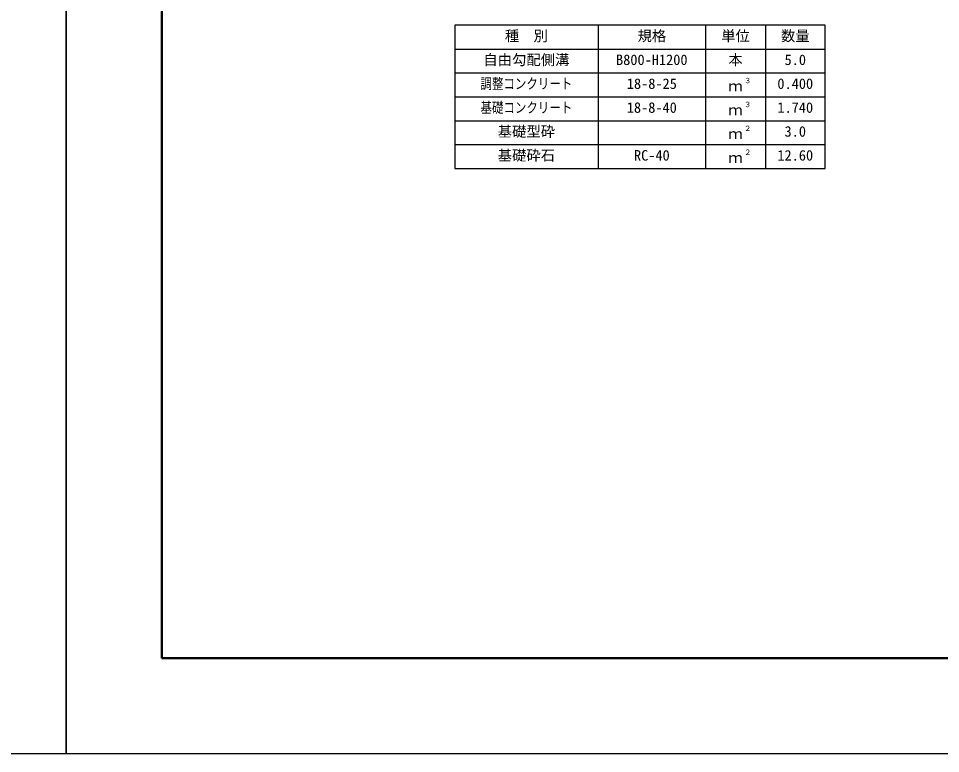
# Model space of a CAD drawing. Units: millimetres, scale not verified. Extents: x -16800 to 16800, y -5940 to 5940.
# Drawn here: x -200 to 3658, y -5940 to -2863 of the extents above; entities that cross this region are included whole.
import ezdxf
from ezdxf.enums import TextEntityAlignment as Align

# ---------------------------------------------------------------- set-up
doc = ezdxf.new("R2010")
doc.units = ezdxf.units.MM
doc.header["$LTSCALE"] = 20
for name, color, linetype, lineweight in [('0-1_Defpoints', 5, 'Continuous', 25), ('0-3_HYO', 3, 'Continuous', 25), ('0-4_HYO2', 4, 'Continuous', 25), ('0-6_TXT', 7, 'Continuous', 25), ('0-7_WAKU', 3, 'Continuous', 25)]:
    doc.layers.add(name, color=color, linetype=linetype, lineweight=lineweight)
doc.styles.add('ＭＳ ゴシック', font='')
doc.styles.get('ＭＳ ゴシック').set_extended_font_data('MS Gothic')

msp = doc.modelspace()

# ---------------------------------------------------------------- linework, layer by layer
at = {"layer": '0-1_Defpoints'}
for points in [[(-16800, -5940), (0, -5940), (0, 5940), (-16800, 5940)], [(0, -5940), (16800, -5940), (16800, 5940), (0, 5940)]]:
    msp.add_lwpolyline(points, close=True, dxfattribs=at)
at = {"layer": '0-3_HYO'}
for p, q in [((2225, -2891.13), (2225, -3491.13)), ((2675, -2891.13), (2675, -3491.13)), ((2925, -2891.13), (2925, -3491.13)), ((1625, -2991.13), (3175, -2991.13))]:
    msp.add_line(p, q, dxfattribs=at)
msp.add_lwpolyline([(1625, -3491.13), (3175, -3491.13), (3175, -2891.13), (1625, -2891.13)], close=True, dxfattribs=at)
at = {"layer": '0-4_HYO2'}
for p, q in [((1625, -3091.13), (3175, -3091.13)), ((1625, -3191.13), (3175, -3191.13)), ((1625, -3291.13), (3175, -3291.13)), ((1625, -3391.13), (3175, -3391.13))]:
    msp.add_line(p, q, dxfattribs=at)
at = {"layer": '0-7_WAKU', "lineweight": 50}
msp.add_lwpolyline([(400, -5540), (16400, -5540), (16400, 5540), (400, 5540)], close=True, dxfattribs=at)

# ---------------------------------------------------------------- texts
at = {"layer": '0-6_TXT', "style": 'ＭＳ ゴシック'}
for s, height, p in [('種\u3000別', 43.99, (1835, -2971.13)), ('規格', 43.99, (2390, -2971.13)), ('単位', 43.99, (2740, -2971.13)), ('数量', 43.99, (2990, -2971.13)), ('自由勾配側溝', 43.99, (1745, -3071.13)), ('本', 43.99, (2770, -3071.13)), ('B800-H1200', 43.99, (2300, -3071.13)), ('5.0', 43.99, (3005, -3071.13)), ('18-8-25', 43.99, (2345, -3171.13)), ('３', 21.99, (2835.54, -3140.76)), ('0.400', 43.99, (2975, -3171.13)), ('ｍ', 43.99, (2770, -3181.13)), ('18-8-40', 43.99, (2345, -3271.13)), ('ｍ', 43.99, (2770, -3281.13)), ('３', 21.99, (2835.54, -3240.76)), ('1.740', 43.99, (2975, -3271.13)), ('基礎型砕', 43.99, (1805, -3371.13)), ('２', 21.99, (2835.54, -3340.76)), ('3.0', 43.99, (3005, -3371.13)), ('ｍ', 43.99, (2770, -3381.13)), ('基礎砕石', 43.99, (1805, -3471.13)), ('RC-40', 43.99, (2375, -3471.13)), ('２', 21.99, (2835.54, -3440.76)), ('12.60', 43.99, (2975, -3471.13)), ('ｍ', 43.99, (2770, -3481.13))]:
    msp.add_text(s, height=height, dxfattribs=at).set_placement(p, align=Align.BOTTOM_LEFT)
at = {"layer": '0-6_TXT', "style": 'ＭＳ ゴシック', "width": 0.8}
for s, p in [('調整コンクリート', (1733, -3171.13)), ('基礎コンクリート', (1733, -3271.13))]:
    msp.add_text(s, height=43.99, dxfattribs=at).set_placement(p, align=Align.BOTTOM_LEFT)

doc.saveas('drawing.dxf')
